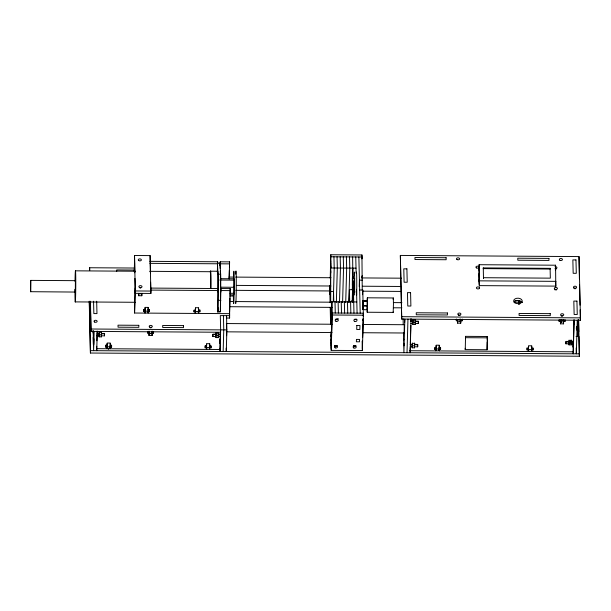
<?xml version="1.0" encoding="UTF-8"?>
<svg xmlns="http://www.w3.org/2000/svg" width="611" height="611" viewBox="0 0 611 611"><rect width="100%" height="100%" fill="white"/><g stroke="black" fill="none" stroke-linecap="round" stroke-linejoin="round"><path stroke-width="0.92" d="M220.327 334.53L220.357 335.951L220.334 333.743M218.318 332.858L218.348 334.202L220.411 333.873M226.559 334.576C226.635 338.914 226.566 329.971 226.643 334.309M330.123 289.545C330.2 293.883 330.131 284.94 330.207 289.278M331.712 318.583C331.788 322.921 331.712 313.978 331.788 318.316M349.416 298.351C349.492 302.689 349.423 293.746 349.492 298.084M352.425 272.208C352.501 276.546 352.432 267.603 352.509 271.941M352.532 298.97L352.616 297.71M367.394 304.668L367.379 301.849M403.94 344.657C404.016 348.996 403.94 340.052 404.016 344.39M404.589 321.371C404.658 325.579 404.597 316.918 404.665 321.119M577.937 329.887L577.953 326.961M352.532 297.962L352.57 299.993L352.593 299.245M367.356 301.261L366.906 300.536L363.499 300.513L362.858 301.299L363.621 305.828L362.766 309.479L363.155 300.856M367.31 300.879L367.326 308.433M410.898 321.554L410.898 321.157M352.348 285.314L352.379 277.554M352.547 297.778L352.57 296.77L352.608 297.252M352.6 298.901L352.578 299.909L352.539 299.428M362.942 319.316L362.903 320.21L362.873 319.186M367.371 306.791L366.921 309.471M89.596 270.131L89.657 267.748L134.428 268.038M578.648 319.92L579.381 356.236L90.428 353.028L89.343 301.628M220.586 332.254L91.031 331.399L90.459 301.681M93.071 332.957L93.139 330.574L93.613 350.668L94.147 331.422M96.752 346.292L96.683 348.675L107.07 348.744L107.062 345.146L105.718 345.139L105.764 347.147L107.116 347.155M96.905 340.732L96.996 333.782L99.074 333.797L99.089 336.837L101.373 336.852L101.403 335.821L104.519 335.836L104.588 333.453L101.472 333.43L101.441 332.094M97.172 331.025L97.111 333.407L99.188 333.415L99.211 332.384L101.502 332.399L101.472 333.43M97.264 331.445L96.729 350.683L96.668 348.171M99.074 333.797L99.043 334.828L101.327 334.843L101.357 333.805L104.473 333.827L104.519 335.836M99.089 336.837L99.119 335.806L97.042 335.79M105.764 347.147L105.81 345.398L107.162 345.406L107.116 343.397M206.541 347.812L205.189 347.796L205.143 345.788L206.495 345.803L206.495 349.4L110.186 348.766L110.232 343.42M110.232 347.178L111.576 347.185L111.63 345.436L110.278 345.429L110.347 343.046L107.231 343.023L107.07 348.744M134.947 278.41L135.298 293.341L150.879 293.44L150.107 255.604L134.527 255.505L134.81 272.812M134.26 271.368L134.542 261.233M134.359 271.536L134.588 263.242M135.168 287.987L134.573 313.031L144.96 313.099L145.006 311.511L143.654 311.503L143.608 309.494L144.96 309.502L144.96 313.099M134.573 313.031L135.214 289.996M135.298 293.341L134.527 255.505M141.874 293.372L141.805 295.755L138.689 295.739L138.758 293.356M143.654 311.503L143.707 309.754L145.051 309.762L145.12 307.379L148.236 307.402L148.168 309.785L149.519 309.792L149.474 311.541L148.122 311.534L148.076 313.122L195.337 313.435L195.337 309.83L195.337 313.435M144.914 311.091L144.96 309.502M152.147 331.788L152.108 335.515L148.992 335.492L149.061 333.11L147.709 333.102L147.763 331.353M150.107 255.604L150.39 272.918M148.992 335.492L149.015 331.101M152.108 335.515L152.131 331.124M152.177 333.132L153.529 333.14L153.575 331.391M195.383 311.847L194.031 311.831L194.084 310.083L195.428 310.098L195.497 307.715L198.613 307.73L198.544 310.113L199.896 310.121L199.85 311.87L198.499 311.862L198.453 313.451L229.614 313.657L229.599 318.048L226.788 318.033M198.407 311.442L198.453 309.853L198.453 313.451M205.189 347.796L205.235 346.055L206.587 346.063L206.655 343.68L209.772 343.695L209.703 346.078L211.055 346.093L211.009 347.835L209.657 347.827L209.611 349.416L219.998 349.484L220.311 334.591L218.234 334.576L218.203 335.607L215.92 335.592L215.95 334.561L212.834 334.538L212.88 336.546L215.996 336.569L215.966 337.6L218.249 337.616L218.28 336.585L220.357 336.6M206.495 345.803L206.495 349.4M209.565 347.407L209.611 345.818L210.955 345.826L211.009 347.835M212.88 336.546L212.949 334.164L216.065 334.186L216.088 333.155L218.379 333.171L218.348 334.202M217.348 272.04L217.638 261.775L149.878 261.332M217.745 307.18L217.715 311.992L220.311 312.007L220.861 288.545L230.21 288.606L229.545 316.04M218.165 292.257L218.264 288.529L150.512 288.087M217.715 311.992L218.264 288.529M217.944 311.442L218.028 274.186L217.386 263.158L219.983 263.173L220.624 274.209L220.54 311.457L217.944 311.442L217.73 307.761M219.929 265.029L219.983 263.173M220.128 265.472L220.235 261.798L229.583 261.859L229.209 278.929M220.151 268.397L220.235 261.798M220.762 292.226L220.861 288.545M220.426 334.217L220.495 331.834M223.16 351.516L223.763 329.887L223.427 315.627M226.482 318.026L226.544 315.643L226.88 329.909L226.276 351.539L226.2 348.186M229.11 278.807L229.346 270.329M229.423 267.503L229.583 261.859M229.43 309.418L229.476 307.829L229.568 311.648M229.499 314.031L229.95 298.023M230.057 294.258L230.21 288.606M230.11 294.869L233.898 294.892L233.967 278.792L220.708 278.7M329.841 292.134L329.925 285.474M330.23 278.181L330.78 254.764L361.941 254.97L362.247 290.385M329.948 293.601L329.971 292.562M330.688 266.976L330.719 265.938M330.704 302.697L330.78 254.764M331.261 324.288L331.888 301.781L356.816 301.949M331.162 348.354L332.155 312.992L363.316 313.199L363.232 315.994M359.65 290.004L362.766 290.026L363.362 315.207L362.369 350.569L331.208 350.37L332.201 315.001L331.888 301.781M333.3 300.574L334.209 268.008L333.942 256.796M336.363 302.46L337.325 268.023L337.058 256.811M339.479 302.483L340.442 268.046L340.174 256.834M342.595 302.498L343.558 268.069L343.29 256.857M345.711 302.521L346.674 268.084L346.406 256.872M348.828 302.544L349.79 268.107L349.523 256.895M349.11 300.803L349.416 289.683L352.532 289.706L352.249 299.902M352.295 289.851L352.906 268.13M353.135 302.14L352.639 256.918M352.677 302.414L352.761 299.436M353.181 302.101L353.464 291.898L355.022 291.913M354.097 281.495L354.12 280.701L354.395 292.371M354.174 292.341L354.456 279.578L354.487 280.923M359.237 286.643L359.421 280.128L362.537 280.151M361.834 258.69L361.941 254.97M361.933 258.835L361.987 256.979L330.826 256.773M362.636 294.678L362.766 290.026M362.323 348.56L362.529 341.114M362.636 337.394L363.155 318.782M400.35 255.421L401.725 319.072L580.381 320.248L580.45 317.865L579.007 256.589L400.35 255.421L401.725 319.072M404.841 319.095L403.902 352.7L403.436 332.896M407.018 352.723L407.957 319.118M410.18 347.552L410.134 352.738L411.073 319.133M410.294 343.428L410.798 325.38M410.982 318.713L410.92 321.096L412.998 321.111L413.021 320.08L415.312 320.095L415.281 321.126L418.398 321.149L418.329 323.532L415.213 323.509L415.182 324.54L412.899 324.525L412.883 321.485L410.806 321.47M414.563 346.788L417.68 346.811L417.634 344.803L414.518 344.78L414.533 347.819L412.249 347.804L412.234 344.764L410.157 344.749M412.883 321.485L412.853 322.516L415.136 322.532L415.167 321.501L418.283 321.523L418.329 323.532M412.249 347.804L412.234 344.764M410.271 344.375L412.349 344.39L412.372 343.359L414.655 343.374L414.632 344.405L417.748 344.428L417.68 346.811M412.899 324.525L412.929 323.494L410.852 323.479M414.533 347.819L414.518 344.78M409.675 350.729L436.055 350.905L436.101 349.316L434.749 349.309L434.803 347.56L436.147 347.567L436.101 345.559M436.01 348.896L436.216 345.184L439.332 345.2L439.263 347.59L440.615 347.598L440.569 349.347L439.217 349.332L439.172 347.323L439.172 350.92L528.385 351.508L528.423 349.92L527.079 349.912L527.026 347.903M439.172 350.92L439.217 349.332M460.763 319.454L460.725 323.173L457.608 323.15L457.677 320.767L456.325 320.76L456.379 319.011M457.608 323.15L457.608 319.553M460.022 321.684L460.106 318.843M460.725 323.173L460.725 319.576M460.793 320.79L462.145 320.798L462.191 319.049M465.254 349.607L465.551 336.348L487.364 336.493L487.066 349.752L465.254 349.607L465.223 348.27M478.971 270.077L479.123 264.708L555.567 265.212L555.796 286.712M479.161 281.908L479.223 279.525M479.352 286.215L479.123 264.708M483.278 267.908L483.255 268.619L550.091 269.061L550.106 268.344L483.278 267.908L483.492 278.425L483.507 277.707L550.343 278.15L550.106 268.344M487.211 341.923L487.066 349.752M487.265 340.067L487.364 336.493M518.563 304.156L518.663 300.52L515.012 300.497M518.655 304.011L518.663 300.52M519.602 304.156L519.701 300.528L519.694 304.018M527.079 349.912L527.125 348.163L528.477 348.171L528.66 345.788L531.776 345.811L531.707 348.194L533.059 348.201L533.013 349.95L531.662 349.943L531.616 347.934L531.616 351.531L573.164 351.806L573.339 341.847L571.262 341.839L571.232 342.87L568.093 342.817M528.332 349.5L528.378 347.911L528.385 351.508M531.616 351.531L531.662 349.943M555.422 270.574L555.567 265.212M563.594 320.126L563.556 323.845L560.44 323.83L560.508 321.447L559.157 321.432L559.202 319.69M560.44 323.83L560.44 320.233M560.944 322.745L561.02 319.965L563.831 319.988M563.556 323.845L563.556 320.248M563.625 321.462L564.976 321.47L565.022 319.729M573.385 343.856L571.308 343.848L571.277 344.879L568.994 344.864L569.024 343.833L565.908 343.81L565.977 341.427L569.093 341.442L569.124 340.411L571.407 340.426L571.377 341.457L573.454 341.473L574.057 319.782M568.948 342.855L568.978 341.824L565.862 341.801L565.908 343.81M573.194 347.147L573.339 341.847M573.821 324.571L573.943 320.156L573.996 322.165M574.149 320.202L573.21 353.815L573.156 351.302M576.891 326.358L576.891 330.131L576.983 326.602M579.007 256.589L579.404 278.769M577.265 320.225L576.326 353.83L576.188 347.972M577.701 327.359L577.853 320.08L577.807 336.455L576.051 336.447M367.173 300.658L367.356 297.801L393.324 297.977L393.446 304.171L393.186 312.412L367.219 312.244L367.112 309.51M352.555 297.435L352.578 296.686L352.539 299.329M393.178 299.466L393.324 297.977M75.313 281.679L75.39 280.67L30.726 280.38L30.634 291.699L75.336 292.058L75.39 280.67M226.528 324.288L226.582 323.555L226.498 331.46M330.337 278.28C330.559 273.911 330.513 288.163 330.307 285.818M331.429 324.8L331.49 324.036L331.452 332.728L331.399 332.331M352.066 300.536L351.799 301.742M362.743 300.612L363.606 301.299L367.012 301.322M363.499 300.513L366.906 300.536M30.672 291.768L30.726 280.38M366.928 309.41C361.177 311.801 363.155 303.988 363.606 301.299M362.621 324.487L362.613 332.934M367.219 312.244L367.356 297.801M149.932 263.341L217.684 263.784L217.638 261.775M220.281 263.807L229.629 263.868M331.093 267.985L356.022 268.145M134.657 270.054L116.709 269.932L116.747 271.276M210.467 271.2L217.737 271.253A16.107 0.405 -89.6 0 1 218.066 288.461M75.428 270.833L135.337 271.231M149.603 271.322L210.459 271.719M218.028 274.186L220.624 274.209M229.041 277.058L233.799 277.089M235.709 277.104L330.971 277.73M362.407 277.936L401.465 278.188M353.15 278.509L354.708 278.517M479.505 280.846L555.949 281.35M219.8 280.037L234.005 280.128M236.625 285.39L330.933 286.009M362.376 286.215L401.435 286.475M574.187 288.568L575.745 288.583M220.54 287.193L233.799 287.277M352.837 289.637L354.395 289.652M235.838 290.34L330.192 290.958M362.598 291.172L400.724 291.416M150.558 290.095L218.31 290.538M220.907 290.553L230.255 290.615M330.436 291.432L333.553 291.455L333.797 301.781M135.359 290.958L150.94 291.057M230.156 293.28L233.944 293.303M229.767 295.991L233.555 296.022L233.524 294.678M514.141 302.162L518.701 302.193M519.74 302.201L522.474 302.216M218.257 300.322L220.854 300.337M363.614 301.483L367.012 301.506M229.568 301.536L233.371 301.559M235.266 301.567L332.155 302.208M393.583 302.605L401.916 302.666M75.298 301.895L135.199 302.285M363.621 305.683L367.028 305.706M363.621 305.974L367.02 305.989M229.545 306.707L332.132 307.379M393.56 307.784L401.893 307.837M332.201 315.001L363.362 315.207M401.794 316.689L580.45 317.865M229.66 315.666L220.311 315.604L220.647 329.864L220.044 351.493L219.983 348.812M335.867 319.377L337.425 319.385M354.563 319.5L356.9 319.515M457.563 321.142L460.679 321.165M560.394 321.821L563.51 321.837M226.322 323.555L332.063 324.242M362.552 324.449L404.467 324.724M576.173 328.099L578.037 328.115M91.1 329.016L226.88 329.909M226.284 331.834L332.033 332.529M362.514 332.728L404.429 333.003M148.947 333.484L152.063 333.507M149.191 333.621L152.047 333.644M487.395 337.837L465.582 337.692L465.551 336.348M412.204 345.795L414.487 345.811M335.126 346.002L336.684 346.009M353.822 346.124L355.381 346.132M410.202 346.758L412.28 346.773M90.497 350.645L579.442 353.853M363.514 309.487L362.965 308.891M351.753 300.833L352.188 301.414M75.336 292.058L75.222 289.629M393.14 311.938L393.186 312.412M404.123 332.621L404.261 325.098M220.38 308.7L220.54 311.457M579.541 284.428L580.03 305.164M580.137 309.876L580.381 320.248M578.51 319.477L578.8 331.727M578.915 336.44L579.381 356.236M577.693 329.092L577.807 336.455M572.904 340.808L573.057 347.117M571.346 340.121L571.377 341.457M571.262 341.839L571.277 344.879M570.88 340.083L570.949 342.84M570.819 340.403L570.888 343.245M569.062 340.106L569.093 341.442M568.978 341.824L568.994 344.864M564.946 320.133L564.976 321.47M561.02 319.965L561.089 322.646M560.478 320.103L560.508 321.447M559.126 320.095L559.157 321.432M555.712 281.763L555.819 286.116L479.368 285.62L478.986 269.482M532.968 347.942L533.013 349.95M531.662 346.185L531.707 348.194M528.431 346.162L528.477 348.171M478.963 273.69L479.223 284.52M462.115 319.461L462.145 320.798M457.647 319.431L457.677 320.767M456.295 319.423L456.325 320.76M440.523 347.338L440.569 349.347M439.217 345.582L439.263 347.59M436.055 347.308L436.055 350.905M434.719 347.965L434.749 349.309M415.251 319.79L415.281 321.126M415.167 321.501L415.182 324.54M414.602 343.069L414.632 344.405M412.967 319.774L412.998 321.111M412.31 343.054L412.349 344.39M403.756 339.052L403.779 339.922M403.107 318.766L403.237 324.418M362.147 341.144L362.369 350.569M358.871 256.956L360.2 313.176M355.755 256.933L356.137 273.132M356.519 289.331L357.084 313.16M353.464 291.898L353.968 313.137M352.448 284.428L352.868 302.262M350.584 301.903L350.851 313.115M349.416 289.683L349.706 301.895M347.468 301.887L347.735 313.099M344.352 301.865L344.619 313.076M341.236 301.842L341.503 313.053M338.12 301.826L338.387 313.038M335.004 301.803L335.271 313.015M332.04 314.596L331.926 312.145L331.972 319.347M330.719 260.744L330.765 267.946L330.65 263.127M332.01 315.627L332.04 316.964M330.811 307.394L331.208 324.288M331.292 341.221L331.185 338.769L331.231 345.971M329.971 287.369L330.024 294.571L329.909 289.751M331.269 342.252L331.299 343.588M329.795 290.126L330.085 302.552M330.2 307.287L330.597 324.334M330.78 331.91L331.208 350.37M229.43 311.167L229.599 318.048M220.174 339.533L220.22 341.541M219.754 338.998L219.853 343.458M218.234 334.576L218.249 337.616M216.027 332.85L216.065 334.186M215.95 334.561L215.966 337.6M209.657 344.069L209.703 346.078M209.611 345.818L209.611 349.416M206.541 344.054L206.587 346.063M199.805 309.861L199.85 311.87M198.499 308.104L198.544 310.113M195.383 308.089L195.428 310.098M194 310.495L194.031 311.831M153.498 331.804L153.529 333.14M150.612 282.244L150.879 293.44M149.474 311.541L149.428 309.533L148.076 309.525L148.076 313.122M149.031 331.773L149.061 333.11M148.122 307.776L148.122 311.534M147.679 331.765L147.709 333.102M145.006 307.753L145.051 309.762M141.805 295.755L141.76 293.746L138.644 293.731L138.689 295.739M111.576 347.185L111.53 345.177L110.179 345.169L110.186 348.766M101.357 333.805L101.373 336.852M99.158 332.079L99.188 333.415M96.675 301.246L96.966 313.603L93.85 313.58L93.559 301.223M93.178 337.425L93.346 344.566M89.657 267.748L89.725 270.574M90.321 301.238L91.031 331.399M89.214 301.185L90.428 353.028M352.608 297.343L352.616 297.908M555.002 289.935A1.558 1.001 1.6 0 1 556.56 289.95M555.292 269.046A1.558 1.001 1.6 0 1 556.071 269.191M554.956 266.694A1.558 1.001 1.6 0 1 556.942 267.679A1.558 1.001 1.6 0 1 555.002 268.641M514.157 301.918A4.262 2.742 1.6 0 1 518.372 300.597A4.262 2.742 1.6 0 1 521.977 302.636M458.502 315.566A1.558 1.001 1.6 0 1 460.06 315.574M561.333 316.238A1.558 1.001 1.6 0 1 562.517 316.147M574.187 288.705A1.558 1.001 1.6 0 1 575.745 288.713M338.181 318.507A1.558 1.191 -1.3 0 1 335.874 319.217M337.272 345.421A1.558 1.191 -1.3 0 1 334.568 345.398M356.457 319.163A1.558 1.191 -1.3 0 1 354.571 319.339M355.969 345.543A1.558 1.191 -1.3 0 1 353.509 345.773M108.109 349.164A1.558 1.001 1.6 0 1 108.918 349.164M139.965 288.048A1.558 1.001 1.6 0 1 140.767 288.056M150.26 327.809A1.558 1.001 1.6 0 1 151.07 327.809M75.023 281.259A15.588 0.397 -89.6 0 1 75.695 274.278A15.588 0.397 -89.6 0 1 75.481 299.741A15.588 0.397 -89.6 0 1 74.954 289.301M210.352 272.101A16.107 0.405 -89.6 0 1 210.795 288.415A15.588 0.397 -89.6 0 0 210.352 272.59M233.478 278.723A16.107 0.405 -89.6 0 1 234.12 275.553A16.107 0.405 -89.6 0 1 233.929 300.2A16.107 0.405 -89.6 0 1 233.356 294.808M235.693 274.202A16.107 0.405 -89.6 0 1 236.258 286.047A16.107 0.405 -89.6 0 1 235.571 302.002M220.22 272.17A16.107 0.405 -89.6 0 1 220.617 275.561A16.107 0.405 -89.6 0 1 220.624 291.783M354.105 274.981A16.107 0.405 -89.6 0 1 354.594 275.882A16.107 0.405 -89.6 0 1 354.579 295.029M353.83 292.058A16.107 0.405 -89.6 0 1 353.914 282.122M356.289 273.064A16.107 0.405 -89.6 0 1 356.702 277.356A16.107 0.405 -89.6 0 1 356.656 295.044M330.612 272.063C330.681 276.393 330.719 267.16 330.612 272.063M331.223 336.065C331.284 340.396 331.322 331.101 331.223 336.065M352.791 277.173C352.853 281.495 352.891 272.262 352.791 277.173M362.14 277.234C362.201 281.556 362.239 272.323 362.14 277.234M362.774 304.331C362.835 308.67 362.873 299.39 362.774 304.331M93.743 338.7L93.674 344.68L93.743 338.7M356.45 339.411L356.381 341.793L359.497 341.809L359.566 339.426L356.45 339.411M356.839 325.495L356.725 329.466L359.841 329.489L359.955 325.518L356.839 325.495M479.528 287.926L479.33 288.43A1.558 1.001 1.6 0 1 476.985 288.682A1.558 1.001 1.6 0 1 476.947 287.139A1.558 1.001 1.6 0 1 479.307 287.422L479.528 287.926M446.099 257.727L414.938 257.521L414.991 259.538L446.152 259.736L446.099 257.727M548.93 258.407L517.769 258.201L517.822 260.21L548.984 260.416L548.93 258.407M575.974 259.919L572.858 259.896L573.171 273.293L576.288 273.316L575.974 259.919M406.903 268.855L403.787 268.832L404.1 282.229L407.216 282.244L406.903 268.855M410.577 292.646L407.461 292.623L407.774 306.019L410.89 306.035L410.577 292.646M576.937 301.101L573.821 301.078L574.141 314.474L577.258 314.497L576.937 301.101M447.405 312.969L416.244 312.771L416.29 314.78L447.451 314.978L447.405 312.969M550.236 313.649L519.075 313.443L519.121 315.452L550.282 315.658L550.236 313.649M138.789 325.312L118.015 325.174L118.06 327.183L138.834 327.32L138.789 325.312M183.453 325.61L162.679 325.472L162.725 327.481L183.499 327.618L183.453 325.61M554.788 289.133A1.558 1.001 1.6 0 0 557.385 288.697A1.558 1.001 1.6 0 0 555.445 287.453A1.558 1.001 1.6 0 0 554.788 289.133M476.397 267.862A1.558 1.001 1.6 0 0 478.993 267.427A1.558 1.001 1.6 0 0 477.054 266.19A1.558 1.001 1.6 0 0 476.397 267.862M514.981 302.857A4.262 2.742 1.6 0 0 522.077 301.674A4.262 2.742 1.6 0 0 516.784 298.275A4.262 2.742 1.6 0 0 514.981 302.857M458.288 314.757A1.558 1.001 1.6 0 0 460.885 314.321A1.558 1.001 1.6 0 0 458.945 313.084A1.558 1.001 1.6 0 0 458.288 314.757M561.119 315.436A1.558 1.001 1.6 0 0 563.716 315.001A1.558 1.001 1.6 0 0 561.776 313.756A1.558 1.001 1.6 0 0 561.119 315.436M573.973 287.903A1.558 1.001 1.6 0 0 576.563 287.468A1.558 1.001 1.6 0 0 574.63 286.223A1.558 1.001 1.6 0 0 573.973 287.903M559.813 260.187A1.558 1.001 1.6 0 0 562.41 259.759A1.558 1.001 1.6 0 0 560.478 258.514A1.558 1.001 1.6 0 0 559.813 260.187M456.982 259.515A1.558 1.001 1.6 0 0 459.579 259.079A1.558 1.001 1.6 0 0 457.647 257.842A1.558 1.001 1.6 0 0 456.982 259.515M335.92 321.226A1.558 1.191 -1.3 0 0 338.288 320.21A1.558 1.191 -1.3 0 0 335.981 319.163A1.558 1.191 -1.3 0 0 335.92 321.226M335.179 347.85A1.558 1.191 -1.3 0 0 337.539 346.834A1.558 1.191 -1.3 0 0 335.233 345.788A1.558 1.191 -1.3 0 0 335.179 347.85M354.617 321.348A1.558 1.191 -1.3 0 0 356.984 320.332A1.558 1.191 -1.3 0 0 354.678 319.286A1.558 1.191 -1.3 0 0 354.617 321.348M353.876 347.972A1.558 1.191 -1.3 0 0 356.236 346.956A1.558 1.191 -1.3 0 0 353.929 345.91A1.558 1.191 -1.3 0 0 353.876 347.972M436.506 350.615A1.558 1.001 1.6 0 0 439.103 350.179A1.558 1.001 1.6 0 0 437.163 348.934A1.558 1.001 1.6 0 0 436.506 350.615M206.946 349.102A1.558 1.001 1.6 0 0 209.542 348.675A1.558 1.001 1.6 0 0 207.603 347.43A1.558 1.001 1.6 0 0 206.946 349.102M107.521 348.453A1.558 1.001 1.6 0 0 110.117 348.018A1.558 1.001 1.6 0 0 108.178 346.781A1.558 1.001 1.6 0 0 107.521 348.453M528.95 351.218A1.558 1.001 1.6 0 0 531.547 350.783A1.558 1.001 1.6 0 0 529.607 349.545A1.558 1.001 1.6 0 0 528.95 351.218M138.743 260.591A1.558 1.001 1.6 0 0 141.332 260.156A1.558 1.001 1.6 0 0 139.4 258.919A1.558 1.001 1.6 0 0 138.743 260.591M139.369 287.346A1.558 1.001 1.6 0 0 141.966 286.91A1.558 1.001 1.6 0 0 140.026 285.665A1.558 1.001 1.6 0 0 139.369 287.346M149.672 327.099A1.558 1.001 1.6 0 0 152.269 326.664A1.558 1.001 1.6 0 0 150.329 325.426A1.558 1.001 1.6 0 0 149.672 327.099M94.506 321.997A1.558 1.001 1.6 0 0 97.103 321.562A1.558 1.001 1.6 0 0 95.163 320.317A1.558 1.001 1.6 0 0 94.506 321.997M145.41 312.809A1.558 1.001 1.6 0 0 148.007 312.374A1.558 1.001 1.6 0 0 146.067 311.136A1.558 1.001 1.6 0 0 145.41 312.809M195.787 313.137A1.558 1.001 1.6 0 0 198.384 312.71A1.558 1.001 1.6 0 0 196.444 311.465A1.558 1.001 1.6 0 0 195.787 313.137"/></g></svg>
